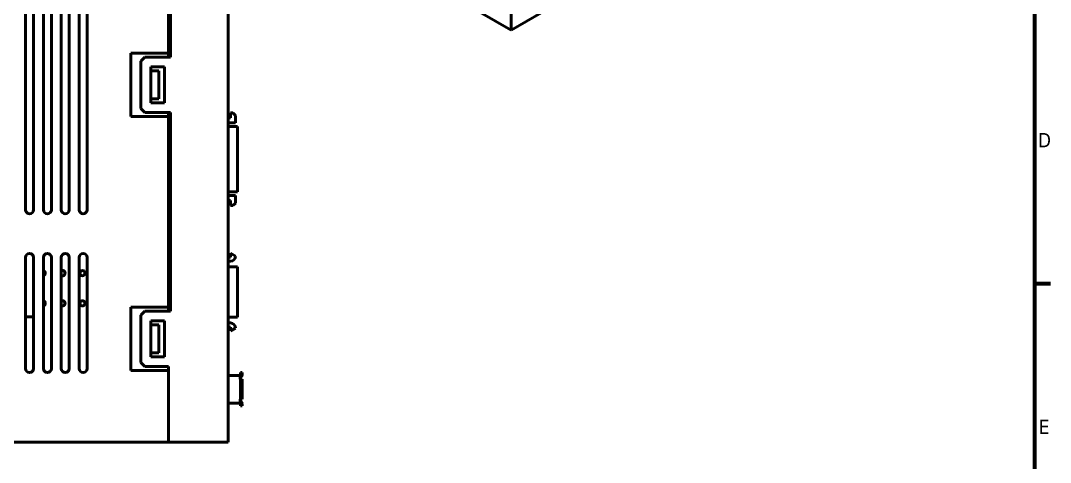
# Model space of a CAD drawing. Header units: millimetres. Extents: x 2121 to 4904, y 892 to 1933.
# Drawn here: x 2817 to 3335, y 1264 to 1487 of the extents above; entities that cross this region are included whole.
import ezdxf

# ---------------------------------------------------------------- set-up
doc = ezdxf.new("R2010")
doc.units = ezdxf.units.MM
doc.header["$LTSCALE"] = 1.8
doc.layers.add('경계(ISO)', color=7, linetype='Continuous', lineweight=70)
doc.layers.add('외형선(ISO)', color=7, linetype='Continuous', lineweight=50)
doc.styles.add('주 텍스트 (ISO)', font='')
doc.styles.get('주 텍스트 (ISO)').set_extended_font_data('Tahoma')

# ---------------------------------------------------------------- blocks, each defined once
blk = doc.blocks.new('경계 Default Border')
at = {"layer": '경계(ISO)'}
blk.add_line((584, 140), (587.9, 140), dxfattribs=at)
at = {"layer": '경계(ISO)', "flags": 128}
blk.add_lwpolyline([(10, 10), (10, 410), (584, 410), (584, 10), (10, 10)], dxfattribs=at)
at = {"layer": '경계(ISO)', "char_height": 3.5, "attachment_point": 7, "style": '주 텍스트 (ISO)'}
for s, insert in [('D', (584.86, 173.19)), ('E', (585.08, 103.25))]:
    blk.add_mtext(s, dxfattribs=dict(at, insert=insert))

msp = doc.modelspace()

# ---------------------------------------------------------------- linework, layer by layer
at = {"layer": '외형선(ISO)'}
for p, q in [((3064.097, 1685.965), (3064.097, 1481.841)), ((2921.67, 1274.29), (2921.67, 1624.29)), ((2891.67, 1566.29), (2891.67, 1470.29)), ((2892.67, 1568.29), (2892.67, 1468.29)), ((3064.097, 1481.841), (2998.437, 1519.75)), ((2819.67, 1391.29), (2819.67, 1517.29)), ((2823.67, 1517.29), (2823.67, 1391.29)), ((2828.67, 1391.29), (2828.67, 1517.29)), ((2832.67, 1517.29), (2832.67, 1391.29)), ((2837.67, 1391.29), (2837.67, 1517.29)), ((2841.67, 1517.29), (2841.67, 1391.29)), ((2846.67, 1391.29), (2846.67, 1517.29)), ((2850.67, 1517.29), (2850.67, 1391.29)), ((3064.097, 1481.841), (3079.249, 1490.589)), ((2872.67, 1438.29), (2872.67, 1470.29)), ((2872.67, 1470.29), (2891.67, 1470.29)), ((2877.67, 1466.29), (2879.67, 1468.29)), ((2892.67, 1468.29), (2879.67, 1468.29)), ((2891.67, 1468.29), (2891.67, 1470.29)), ((2877.67, 1466.29), (2877.67, 1442.29)), ((2882.67, 1445.29), (2882.67, 1463.29)), ((2882.67, 1463.29), (2889.67, 1463.29)), ((2889.67, 1463.29), (2889.67, 1445.29)), ((2882.67, 1447.29), (2882.67, 1461.29)), ((2882.67, 1461.29), (2886.67, 1461.29)), ((2886.67, 1461.29), (2886.67, 1447.29)), ((2886.67, 1447.29), (2882.67, 1447.29)), ((2879.67, 1440.29), (2877.67, 1442.29)), ((2889.67, 1445.29), (2882.67, 1445.29)), ((2891.67, 1438.29), (2872.67, 1438.29)), ((2879.67, 1440.29), (2892.67, 1440.29)), ((2891.67, 1438.29), (2891.67, 1440.29)), ((2891.67, 1438.29), (2891.67, 1342.29)), ((2892.67, 1440.29), (2892.67, 1340.29)), ((2921.67, 1437.644), (2922.782, 1437.644)), ((2924.052, 1440.184), (2922.782, 1440.184)), ((2922.782, 1440.184), (2922.782, 1437.644)), ((2925.322, 1438.914), (2924.052, 1440.184)), ((2925.322, 1435.104), (2925.322, 1438.914)), ((2921.67, 1435.104), (2925.322, 1435.104)), ((2921.67, 1433.326), (2926.338, 1433.326)), ((2926.338, 1430.786), (2926.338, 1433.326)), ((2926.338, 1420.626), (2926.338, 1430.786)), ((2926.338, 1402.846), (2926.338, 1420.626)), ((2921.67, 1400.306), (2926.338, 1400.306)), ((2926.338, 1400.306), (2926.338, 1402.846)), ((2921.67, 1398.528), (2925.322, 1398.528)), ((2921.67, 1395.988), (2922.782, 1395.988)), ((2922.782, 1395.988), (2922.782, 1393.448)), ((2924.052, 1393.448), (2925.322, 1394.718)), ((2925.322, 1394.718), (2925.322, 1398.528)), ((2922.782, 1393.448), (2924.052, 1393.448)), ((2922.782, 1369.384), (2922.782, 1367.409)), ((2925.322, 1367.917), (2922.782, 1369.384)), ((2819.67, 1311.29), (2819.67, 1367.29)), ((2823.67, 1367.29), (2823.67, 1311.29)), ((2828.67, 1311.29), (2828.67, 1367.29)), ((2832.67, 1367.29), (2832.67, 1311.29)), ((2837.67, 1311.29), (2837.67, 1367.29)), ((2841.67, 1367.29), (2841.67, 1311.29)), ((2846.67, 1311.29), (2846.67, 1367.29)), ((2850.67, 1367.29), (2850.67, 1311.29)), ((2922.782, 1367.409), (2921.67, 1367.409)), ((2921.67, 1365.377), (2922.782, 1365.377)), ((2921.67, 1362.526), (2926.338, 1362.526)), ((2926.338, 1362.526), (2926.338, 1359.986)), ((2926.338, 1339.666), (2926.338, 1359.986)), ((2819.67, 1337.29), (2823.67, 1337.29)), ((2872.67, 1310.29), (2872.67, 1342.29)), ((2872.67, 1342.29), (2891.67, 1342.29)), ((2877.67, 1338.29), (2879.67, 1340.29)), ((2877.67, 1314.29), (2877.67, 1338.29)), ((2879.67, 1340.29), (2892.67, 1340.29)), ((2891.67, 1340.29), (2891.67, 1342.29)), ((2926.338, 1339.666), (2926.338, 1337.126)), ((2882.67, 1335.29), (2889.67, 1335.29)), ((2882.67, 1317.29), (2882.67, 1335.29)), ((2882.67, 1319.29), (2882.67, 1333.29)), ((2882.67, 1333.29), (2886.67, 1333.29)), ((2886.67, 1333.29), (2886.67, 1319.29)), ((2889.67, 1335.29), (2889.67, 1317.29)), ((2921.67, 1337.126), (2926.338, 1337.126)), ((2921.67, 1334.274), (2922.782, 1334.274)), ((2922.782, 1332.242), (2921.67, 1332.242)), ((2922.782, 1332.242), (2922.782, 1330.268)), ((2922.782, 1330.268), (2925.322, 1331.734)), ((2886.67, 1319.29), (2882.67, 1319.29)), ((2889.67, 1317.29), (2882.67, 1317.29)), ((2879.67, 1312.29), (2877.67, 1314.29)), ((2891.67, 1312.29), (2879.67, 1312.29)), ((2891.67, 1312.29), (2891.67, 1274.29)), ((2891.67, 1310.29), (2872.67, 1310.29)), ((2891.67, 1310.29), (2891.67, 1274.29)), ((2921.67, 1307.89), (2927.67, 1307.89)), ((2927.67, 1307.89), (2927.67, 1306.89)), ((2927.67, 1306.89), (2927.67, 1305.89)), ((2927.87, 1309.29), (2927.87, 1308.69)), ((2927.87, 1309.29), (2928.67, 1309.29)), ((2927.87, 1308.69), (2927.87, 1308.09)), ((2928.67, 1308.69), (2928.67, 1309.29)), ((2928.67, 1308.69), (2928.67, 1308.09)), ((2927.67, 1305.89), (2927.87, 1305.89)), ((2927.87, 1305.89), (2928.67, 1305.89)), ((2927.87, 1305.89), (2927.87, 1305.29)), ((2927.87, 1296.49), (2927.87, 1305.29)), ((2928.67, 1305.29), (2928.67, 1305.89)), ((2928.67, 1296.49), (2928.67, 1305.29)), ((2927.67, 1294.89), (2927.67, 1295.89)), ((2927.87, 1295.89), (2927.67, 1295.89)), ((2927.87, 1295.89), (2927.87, 1296.49)), ((2927.87, 1295.89), (2928.67, 1295.89)), ((2928.67, 1296.49), (2928.67, 1295.89)), ((2921.67, 1293.89), (2927.67, 1293.89)), ((2927.67, 1293.89), (2927.67, 1294.89)), ((2927.87, 1293.09), (2927.87, 1293.69)), ((2927.87, 1292.49), (2927.87, 1293.09)), ((2927.87, 1292.49), (2928.67, 1292.49)), ((2928.67, 1293.09), (2928.67, 1293.69)), ((2928.67, 1293.09), (2928.67, 1292.49)), ((2891.67, 1274.29), (2554.67, 1274.29)), ((2891.67, 1274.29), (2921.67, 1274.29))]:
    msp.add_line(p, q, dxfattribs=at)
for centre in [(2848.27, 1359.39), (2848.27, 1344.19)]:
    msp.add_circle(centre, 1.3, dxfattribs=at)
for centre, radius, start, end in [((2821.67, 1391.29), 2, 180, 0), ((2830.67, 1391.29), 2, 180, 0), ((2839.67, 1391.29), 2, 180, 0), ((2848.67, 1391.29), 2, 180, 0), ((2821.67, 1367.29), 2, 0, 180), ((2830.67, 1367.29), 2, 0, 180), ((2839.67, 1367.29), 2, 0, 180), ((2848.67, 1367.29), 2, 0, 180), ((2922.782, 1367.917), 2.54, 270, 0), ((2828.27, 1359.39), 1.3, 287.92021, 72.07979), ((2838.27, 1359.39), 1.3, 242.51357, 117.48643), ((2828.27, 1344.19), 1.3, 287.92021, 72.07979), ((2838.27, 1344.19), 1.3, 242.51357, 117.48643), ((2922.782, 1331.734), 2.54, 0, 90), ((2821.67, 1311.29), 2, 180, 0), ((2830.67, 1311.29), 2, 180, 0), ((2839.67, 1311.29), 2, 180, 0), ((2848.67, 1311.29), 2, 180, 0), ((2927.67, 1308.09), 0.2, 270, 0), ((2927.67, 1308.09), 1, 270, 0), ((2927.67, 1293.69), 1, 0, 90), ((2927.67, 1293.69), 0.2, 0, 90)]:
    msp.add_arc(centre, radius, start, end, dxfattribs=at)

# ---------------------------------------------------------------- block references
at = {"xscale": 2.0655, "yscale": 2.0655, "zscale": 2.0655}
msp.add_blockref('경계 Default Border', (2121.178, 1065.062), dxfattribs=at)

doc.saveas('drawing.dxf')
